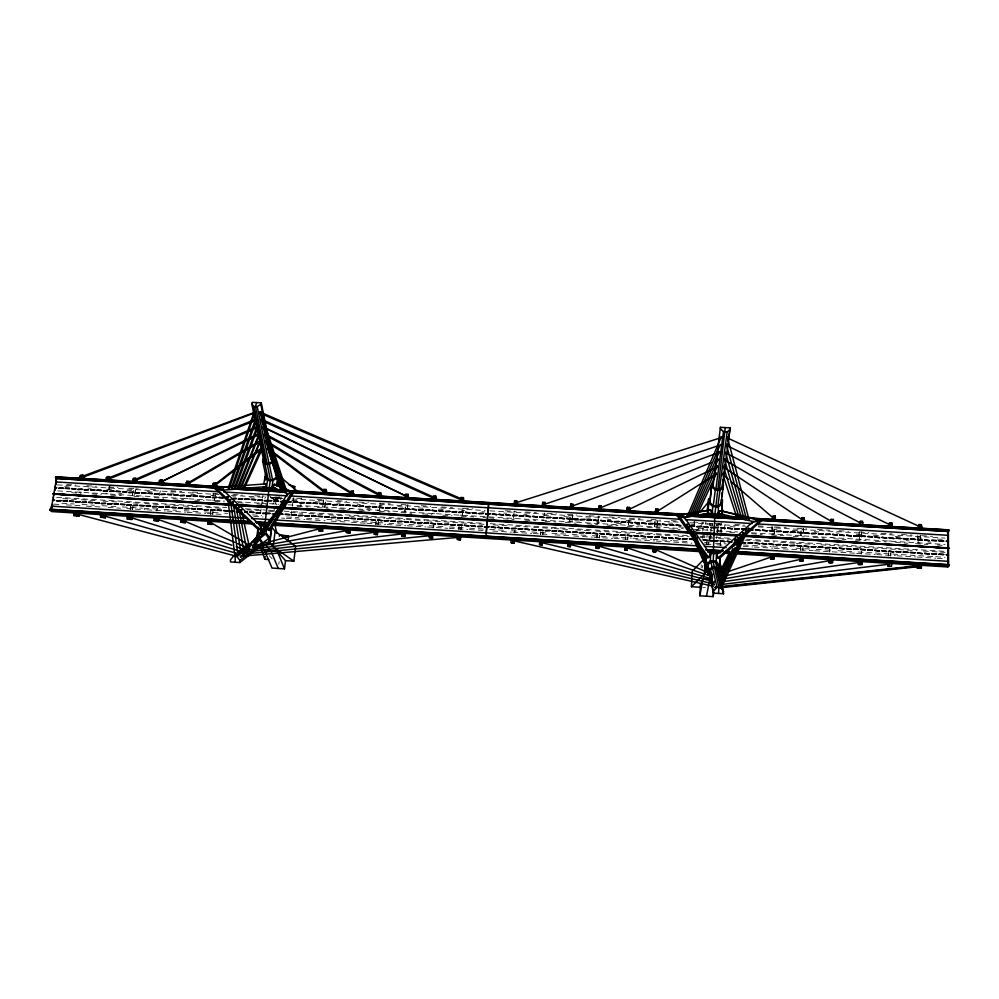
<?xml version="1.0" encoding="UTF-8"?>
<svg xmlns="http://www.w3.org/2000/svg" width="999" height="999" viewBox="0 0 999 999"><rect width="100%" height="100%" fill="white"/><g stroke="black" fill="none" stroke-linecap="round" stroke-linejoin="round"><path stroke-width="0.75" stroke-dasharray="5 3.75" d="M920.529 535.464L920.516 542.882L918.156 542.732L918.168 535.314M771.952 529.57L771.965 526.685M771.927 533.916L774.25 534.053L774.275 526.823M888.561 555.831L888.586 552.847M890.846 555.981L890.871 552.996M274.25 511.313L274.275 509.215M861.762 531.943L861.662 539.323L859.315 539.185L859.415 531.805M829.782 552.235L829.844 549.263L829.595 552.272M802.909 550.586L802.984 547.614L802.734 550.624M803.446 528.459L803.271 535.801L800.948 535.664L800.898 528.409M800.574 550.437L800.649 547.477L800.399 550.474M800.948 535.664L801.123 528.321M772.065 529.507L772.152 526.585M774.25 534.053L774.462 526.723M718.768 526.448L719.03 523.876M720.529 545.541L720.891 536.713M721.078 532.317L721.315 526.473M724.662 529.42L724.849 524.887M703.483 544.08L708.728 544.405L712.112 524.475M701.136 567.532L701.261 564.722M702.422 538.449L702.547 535.664L711.7 536.213M702.747 531.131L703.084 523.576M706.705 544.692L707.092 535.876M708.728 544.405L709.09 536.063M694.33 524.575L694.467 521.553M654.707 526.835L655.057 519.68L654.707 526.835L656.992 526.972L657.379 519.717M656.992 526.972L657.33 519.817M888.311 555.869L888.461 552.872M890.596 556.006L890.746 553.009M861.238 554.208L861.388 551.211M628.533 525.262L628.945 518.119L628.533 525.262L626.261 525.124M625.386 539.697L625.561 536.775L625.386 539.747M627.672 539.835L627.847 536.913L627.659 539.885M596.99 537.999L597.177 535.064L596.977 537.949M599.263 538.136L599.437 535.202L599.238 538.086M514.897 530.032L514.71 532.954L514.847 530.007M540.784 531.618L540.596 534.54L540.759 531.593M542.969 531.743L542.782 534.677L542.932 531.718M598.101 520.516L598.389 516.183M433.279 527.959L433.479 525.049M458.878 529.532L459.078 526.623L458.741 529.47M461.101 529.67L461.301 526.76M598.214 519.143L597.914 523.414L600.187 523.551M375.936 524.438L376.136 521.553M378.134 524.575L378.334 521.678M572.502 514.747L571.94 521.84L569.692 521.703L570.192 514.497M571.94 521.84L572.452 514.635M706.917 537.649L707.067 535.489M544.355 512.949L544.143 515.834L544.443 513.061M210.702 514.31L210.926 511.451M212.849 514.435L213.074 511.575M569.692 521.703L570.254 514.61M130.557 509.39L130.782 506.555M132.68 509.527L132.917 506.68M513.786 515.447L514.135 511.138M460.964 529.607L461.238 526.723M460.064 515.097L462.287 515.234L462.937 508.079M433.116 527.909L433.391 525.024M513.986 514.085L513.548 518.319L515.796 518.456M407.704 504.77L406.968 511.888L404.77 511.763L405.494 504.645M377.922 524.525L378.234 521.653M377.272 510.102L379.47 510.227L380.232 503.134M375.724 524.388L376.036 521.515M325.487 502.759L324.775 506.93L322.602 506.805L323.439 499.725M324.775 506.93L325.624 499.862M462.287 515.234L463.124 508.191M300.562 506.818L301.648 498.051M291.109 516.096L291.783 510.714M292.332 506.318L292.882 501.948M293.057 500.487L293.431 497.564M278.771 564.348L279.121 561.613M277.547 499.95L277.747 498.439M280.744 499.75L281.119 496.828M275.075 502.01L275.662 497.39M260.489 513.561L261.089 508.916M261.701 504.295L262.312 499.687M262.512 498.151L262.912 495.079M407.367 509.09L407.954 504.895M210.352 514.235L210.752 511.413M212.937 495.941L213.324 493.144M212.5 514.373L212.899 511.55M212.337 500.149L214.485 500.274L215.472 493.269M404.77 511.763L405.756 504.757M271.016 497.052L271.441 498.101L269.468 495.579M379.47 510.227L380.519 503.246M156.768 510.951L157.205 508.141M130.132 509.328L130.569 506.518M136.301 487.862L134.453 495.454L132.33 495.317L133.429 488.361M132.268 509.453L132.705 506.643M134.453 495.454L135.552 488.486M108.654 489.685L109.103 486.9M322.602 506.805L323.788 499.862M716.445 538.686L717.319 534.09M717.607 532.567L718.181 529.507M213.224 496.028L213.811 493.269M214.485 500.274L215.946 493.406M705.581 523.076L705.394 524.113L706.068 521.678M160.327 490.846L158.903 496.928L161.026 497.052M132.33 495.317L134.178 487.737M109.128 489.31L109.89 486.288M702.122 567.981L702.909 565.384M716.583 532.067L719.218 523.251M696.902 530.207L698.888 527.934M699.887 526.798L702.871 523.389M276.711 498.176L278.858 497.065M716.545 525.711L718.83 524.637M66.683 484.515L76.011 485.064M86.901 485.726L96.229 486.276M108.666 487.025L117.994 487.587M128.871 488.236L138.199 488.786M150.637 489.535L158.416 489.997M170.854 490.746L181.731 491.396M192.62 492.045L200.387 492.519M212.824 493.256L217.495 493.531M233.042 494.468L242.37 495.029M254.807 495.766L264.136 496.328M275.025 496.978L282.817 497.452M296.828 498.289L304.608 498.751M317.058 499.5L326.398 500.049M337.3 500.711L346.641 501.261M359.103 502.01L368.444 502.572M379.333 503.221L390.234 503.871M401.136 504.532L408.916 504.994M421.366 505.744L430.719 506.293M441.608 506.955L452.51 507.604M463.411 508.254L472.752 508.816M505.369 510.764L516.221 511.413M525.524 511.975L536.376 512.624M547.227 513.274L556.53 513.823M567.382 514.473L576.685 515.034M589.085 515.771L599.937 516.433M609.24 516.982L620.092 517.632M629.395 518.194L640.247 518.843M651.098 519.492L660.401 520.042M671.253 520.691L677.447 521.066M692.956 521.99L703.808 522.639M714.66 523.289L722.439 523.763M734.889 524.5L744.23 525.062M758.241 525.899L766.021 526.373M775.361 526.923L786.25 527.584M797.152 528.234L806.493 528.796M817.382 529.445L829.844 530.182M839.172 530.744L848.513 531.306M859.415 531.955L868.755 532.517M881.205 533.266L892.095 533.916M901.435 534.477L912.337 535.127M921.677 535.689L932.567 536.338M271.403 497.402L278.309 497.814M709.502 523.638L713.024 523.851A32.08 2.085 -86.6 0 0 712.05 526.036M57.293 484.902L218.993 494.592M231.431 495.342L265.634 497.39M270.292 497.677L282.754 498.414M292.095 498.976L485.139 510.539M489.81 510.826L678.933 522.152M689.785 522.802L713.049 524.2M716.146 524.388L745.729 526.161M758.179 526.91L944.967 538.099M64.735 486.7L69.406 486.988M88.074 488.111L91.184 488.286M106.731 489.223L111.401 489.51M126.96 490.434L131.618 490.721M147.178 491.658L153.396 492.02M170.504 493.056L173.614 493.244M190.722 494.268L195.392 494.542M210.951 495.479L215.609 495.754M232.717 496.79L235.839 496.978M249.837 497.814L257.605 498.276M273.164 499.213L277.847 499.5M291.858 500.337L298.089 500.711M315.222 501.735L319.892 502.022M337.025 503.046L340.147 503.234M357.28 504.258L360.389 504.445M379.083 505.569L382.192 505.756M397.777 506.693L402.447 506.968M418.019 507.904L424.25 508.279M438.274 509.128L444.505 509.502M461.638 510.526L464.747 510.714M481.88 511.738L485.002 511.925M503.621 513.049L506.718 513.236M523.788 514.26L526.885 514.435M543.943 515.459L548.601 515.746M564.11 516.67L568.756 516.958M585.826 517.981L590.471 518.256M607.542 519.28L610.639 519.468M626.148 520.404L632.355 520.766M646.316 521.603L652.509 521.977M668.019 522.914L672.677 523.189M691.283 524.313L694.392 524.5M709.902 525.424L712.999 525.611M730.132 526.635L736.35 527.01M772.177 529.158L776.847 529.445M792.419 530.382L798.651 530.756M814.222 531.68L818.893 531.967M836.026 532.991L839.135 533.179M856.268 534.203L860.938 534.49M873.401 535.239L881.18 535.701M895.191 536.55L901.423 536.925M916.995 537.849L923.226 538.224M937.249 539.073L943.468 539.448M118.756 493.231L121.866 493.419M367.157 508.204L370.254 508.391M574.737 520.704L579.395 520.991M596.465 522.015L599.562 522.202M616.633 523.226L621.291 523.513M636.813 524.45L639.909 524.637M658.528 525.749L661.638 525.936M678.708 526.972L683.353 527.247M698.875 528.184L703.533 528.459M906.031 540.659L909.14 540.846M927.834 541.982L930.956 542.17M79.495 492.132L81.606 492.257M105.931 493.731L107.979 493.856M185.564 498.526L187.712 498.663M349.887 508.441L352.073 508.578M432.367 513.424L434.515 513.548M541.633 520.017L543.818 520.142M830.069 537.425L832.404 537.562M888.673 540.958L890.958 541.096M57.73 490.909L224.3 500.961M236.751 501.71L266.333 503.496M269.443 503.683L278.721 504.245M288.012 504.807L486.151 516.758M489.248 516.945L683.304 528.658M694.168 529.32L712.799 530.444M717.444 530.719L737.574 531.93M751.51 532.779L945.066 544.455M71.678 492.719L81.019 493.281M91.92 493.931L101.261 494.505M110.602 495.067L121.491 495.729M133.953 496.478L143.294 497.04M154.183 497.702L163.524 498.264M172.864 498.826L183.766 499.488M194.668 500.149L204.008 500.711M214.897 501.361L224.238 501.935M238.249 502.772L246.041 503.246M256.93 503.908L266.271 504.47M297.24 506.343L308.079 506.993M317.37 507.554L328.196 508.216M339.036 508.866L349.875 509.515M359.165 510.077L369.992 510.739M379.283 511.301L390.122 511.95M400.949 512.612L411.788 513.261M422.627 513.911L431.918 514.473M442.744 515.134L452.035 515.696M461.326 516.258L473.713 516.995M482.992 517.557L486.088 517.744M489.198 517.932L493.856 518.219M503.159 518.781L514.035 519.443M524.9 520.092L535.764 520.754M545.079 521.316L555.943 521.965M565.259 522.527L576.123 523.189M586.987 523.838L597.864 524.5M607.18 525.062L618.044 525.724M627.36 526.286L638.224 526.935M647.539 527.497L659.952 528.246M669.268 528.821L680.132 529.47M695.666 530.407L700.311 530.694M717.382 531.718L722.027 532.005M729.769 532.467L737.512 532.942M751.448 533.778L762.287 534.44M771.578 534.989L783.965 535.739M793.256 536.301L804.095 536.962M813.386 537.524L824.225 538.174M833.516 538.736L845.903 539.485M855.194 540.047L866.033 540.696M875.324 541.258L886.163 541.92M895.454 542.482L907.841 543.231M915.584 543.693L927.971 544.443M937.262 545.004L945.004 545.466M56.606 497.315L226.81 507.667M245.379 508.791L265.497 510.014M268.594 510.202L274.787 510.576M284.091 511.138L484.028 523.301M490.234 523.676L689.198 535.776M700.074 536.438L712.512 537.187M715.621 537.375L731.118 538.324M746.628 539.26L945.091 551.336M62.737 498.651L79.758 499.687M81.306 499.775L96.778 500.724M102.972 501.098L118.444 502.035M124.625 502.41L138.549 503.259M144.743 503.633L158.666 504.483M164.86 504.87L181.88 505.906M183.429 505.993L200.449 507.03M206.631 507.405L220.567 508.254M246.865 509.852L260.789 510.701M268.531 511.176L274.737 511.55M290.234 512.499L302.635 513.249M308.828 513.623L322.777 514.473M328.983 514.86L342.932 515.709M349.126 516.083L364.623 517.02M366.171 517.12L384.777 518.244M386.326 518.344L404.92 519.48M406.468 519.567L425.075 520.704M426.623 520.791L483.966 524.288M493.281 524.85L507.267 525.711M515.047 526.173L527.484 526.935M533.691 527.31L552.347 528.446M553.908 528.546L569.442 529.495M575.661 529.87L589.66 530.719M595.866 531.093L609.865 531.955M616.083 532.33L630.069 533.179M636.288 533.553L654.932 534.69M656.493 534.79L672.04 535.739M678.259 536.113L689.135 536.775M700.012 537.437L712.449 538.199M718.656 538.573L731.056 539.323M745.017 540.172L754.32 540.746M755.868 540.834L774.475 541.97M780.681 542.345L794.63 543.194M796.178 543.294L814.784 544.418M820.991 544.805L836.488 545.741M838.049 545.841L896.965 549.425M898.513 549.525L917.119 550.649M923.326 551.036L938.823 551.972M940.371 552.072L945.029 552.347M859.19 548.076L861.538 548.214M61.95 503.246L74.338 504.008M82.08 504.483L94.468 505.244M102.21 505.719L116.159 506.568M122.353 506.943L142.482 508.179M144.031 508.279L157.967 509.128M164.161 509.502L176.548 510.264M184.291 510.739L198.227 511.588M204.433 511.975L218.369 512.824M224.563 513.199L227.66 513.386M252.435 514.91L261.726 515.472M286.538 516.995L298.951 517.757M306.705 518.231L319.118 518.993M326.873 519.468L382.717 522.877M388.923 523.264L402.884 524.113M409.091 524.487L423.052 525.349M429.258 525.724L443.219 526.585M449.425 526.96L463.386 527.822M469.592 528.196L485.102 529.145M489.76 529.433L503.771 530.282M511.55 530.769L525.549 531.618M531.768 532.005L545.779 532.854M551.997 533.241L565.996 534.09M572.227 534.477L586.226 535.339M592.444 535.714L606.455 536.575M612.674 536.95L631.343 538.099M632.904 538.186L651.573 539.335M653.121 539.423L671.79 540.571M673.351 540.671L687.349 541.52M704.47 542.569L709.128 542.857M715.346 543.231L726.211 543.906M743.293 544.942L751.048 545.417M752.597 545.516L771.228 546.653M772.776 546.753L789.847 547.789M796.053 548.176L810.027 549.025M816.233 549.413L831.742 550.362M837.961 550.736L851.922 551.598M858.129 551.972L873.65 552.922M875.199 553.021L934.177 556.63M935.726 556.718L945.042 557.292M53.871 504.12L60.065 504.495M66.271 504.882L80.207 505.731M86.401 506.118L100.35 506.968M108.092 507.442L120.492 508.204M126.686 508.578L145.28 509.727M146.828 509.815L165.422 510.951M166.97 511.051L185.564 512.187M187.113 512.287L205.707 513.424M207.255 513.523L222.752 514.473M253.734 516.371L263.024 516.945M281.643 518.081L284.752 518.269M286.301 518.369L304.932 519.505M306.481 519.605L325.1 520.741M331.306 521.128L345.279 521.977M351.486 522.365L365.459 523.214M367.008 523.314L385.626 524.45M387.175 524.55L405.806 525.686M407.355 525.786L425.974 526.923M427.535 527.022L447.702 528.259M449.263 528.359L467.882 529.495M469.43 529.595L484.952 530.544M492.732 531.018L511.413 532.167M512.962 532.255L531.643 533.404M533.204 533.503L548.763 534.453M554.994 534.84L572.115 535.889M573.676 535.976L592.345 537.125M593.906 537.225L612.587 538.361M614.135 538.461L629.707 539.41M635.926 539.797L654.607 540.946M656.168 541.033L691.97 543.231M705.981 544.093L712.2 544.467M716.857 544.755L723.076 545.142M743.256 546.378L752.572 546.94M754.133 547.04L772.764 548.176M774.312 548.276L813.136 550.661M814.684 550.749L855.057 553.221M856.605 553.321L875.236 554.457M876.785 554.557L895.429 555.706M896.977 555.794L915.608 556.942M917.157 557.03L935.788 558.179M937.349 558.266L945.104 558.741M702.896 587.449L705.531 587.624M271.491 497.827L274.388 499.762A31.119 7.742 -86.3 0 0 270.854 497.514M269.305 555.756L272.128 558.816M275.087 502.722L276.898 505.032M721.191 522.527L721.902 525.399M920.141 535.551L920.516 542.882M917.794 535.414L918.156 542.732M861.45 532.03L861.662 539.323M859.115 531.893L859.315 539.185M803.221 528.546L803.246 532.904M716.807 525.012A32.08 2.173 -86.6 0 1 716.92 525.636M717.232 529.57A32.08 2.173 -86.6 0 1 717.307 532.355M720.366 523.326A34.028 2.385 -86.6 0 1 720.691 525.774M720.891 529.557A34.028 2.385 -86.6 0 1 720.928 531.106M709.04 524.512A32.068 2.01 -86.6 0 1 710.177 525.998M710.364 529.158A32.068 2.01 -86.6 0 1 710.401 530.481M710.426 535.189A31.906 1.998 -86.5 0 1 710.102 539.56M706.842 523.164A34.003 2.048 -86.6 0 1 706.992 524.95M707.142 528.733A34.003 2.048 -86.6 0 1 707.155 530.269M720.341 543.031A33.854 2.36 -86.5 0 1 720.142 545.217M706.555 542.195A33.829 2.035 -86.5 0 1 706.368 544.38M275.062 499.862A31.131 7.605 -86.3 0 1 280.269 499.388M272.952 504.083A31.131 7.605 -86.3 0 1 273.464 502.822M272.952 498.401A31.131 7.68 -86.3 0 1 277.098 499.2M275.462 504.22A33.029 7.992 -86.3 0 1 275.986 502.759M277.647 499.188A33.029 7.992 -86.3 0 1 279.358 496.94M262.512 503.434A32.992 8.292 -86.3 0 1 263.049 501.973M264.76 498.414A32.992 8.292 -86.3 0 1 265.946 496.765"/><path stroke-width="1.5" d="M596.503 544.667L596.366 548.289L598.626 548.426L598.776 544.243L598.776 545.379M709.827 502.397L711.837 484.19L709.827 502.397L713.236 505.756L717.856 506.031L721.266 503.059L723.401 484.852L722.764 489.285M712.986 486.563L720.441 427.322L730.132 427.847L722.265 487.1L719.392 489.56L715.858 489.36L712.986 486.563L712.986 485.077M688.086 515.959C686.987 513.498 688.548 516.958 687.1 515.621M721.266 503.059L721.253 499.637L722.402 499.712L721.765 515.521L708.004 514.71L708.691 498.913L709.839 498.976M235.165 562.237L235.202 556.455L251.261 544.168M429.645 535.589L429.907 536.263L429.72 535.327M433.216 497.852L433.379 497.202M801.847 519.73C802.909 519.492 801.61 519.58 801.847 519.43L723.688 467.257L738.885 516.645M890.209 524.45L889.759 525.249L889.684 524.562M239.847 562.537L239.86 560.451L236.988 556.568L233.416 556.343L230.494 559.84L230.482 561.925L239.847 562.537L261.813 545.204L261.838 543.231L259.128 539.56L256.668 541.446M890.072 566.508L887.786 566.371L888.498 563.299L889.347 562.175L889.222 566.183L891.558 566.333L891.72 562.325M601.023 510.539L601.273 505.769L599.013 505.644L598.763 509.777L598.913 507.617M601.148 509.303L601.273 505.769M889.61 564.722L889.622 563.598M51.711 507.042L51.923 506.331L52.073 506.943M262.899 546.366L262.937 542.919L259.678 538.486L265.547 533.99L268.756 538.349L268.719 542.844L262.899 546.366L258.753 546.103M263.361 532.754L263.361 533.853L265.547 533.99M271.129 528.146L269.805 542.907L285.527 560.639L293.843 561.176L295.679 546.278L275.125 531.243L273.152 546.678L293.843 561.176M658.041 509.128L657.879 512.662L658.041 509.128L655.769 508.991L655.506 513.149L655.769 508.991M720.541 444.368L720.816 445.404M539.897 541.171L539.947 544.792L542.132 544.917L542.032 540.734L541.858 541.87L514.035 540.147L513.773 538.985L513.511 542.882L511.251 542.744L511.513 538.848L511.788 540.009M653.621 548.201L653.471 551.573L655.769 551.71L655.794 550.549L655.569 551.96L653.284 551.823L653.533 547.39M513.511 542.882L513.773 538.985M514.685 500.649L514.485 504.77L514.685 500.649L516.92 500.786L516.845 505.531M723.825 460.039L724.312 459.29M919.604 566.396L919.13 565.534L919.043 566.595L722.539 587.574M183.329 520.766L183.366 520.217M723.326 553.084L771.24 556.043L771.79 554.92L771.94 556.106L800.386 557.854L801.023 556.73L800.836 560.714L803.184 560.851L803.046 557.43M657.916 511.451L657.991 510.352M830.194 560.576L724.4 578.821M129.445 517.245L129.458 516.708M542.007 544.068L542.07 540.734L541.77 544.642L539.547 544.505L539.797 540.596L539.984 541.745M513.686 540.784L513.174 541.383L513.436 540.322L513.598 541.483L513.686 540.784L713.274 586.276M542.445 505.806L542.757 502.31L544.967 502.447L545.079 505.981M542.532 506.443L542.757 502.31M541.77 544.642L541.858 541.87M544.967 502.447L544.692 505.944M433.753 497.24L433.366 498.189L261.176 420.342L261.613 419.38L433.329 497.027M773.85 555.631L773.925 559.04L771.59 558.891L771.79 554.92M919.167 526.448L919.155 525.786L919.567 526.81M719.567 558.354L718.119 557.904L716.795 554.532L753.109 521.565L761.887 520.267L719.392 558.503L717.919 558.079L716.645 556.193M346.641 530.457L346.491 531.156L346.653 530.194M601.186 507.105L601.036 509.29M568.069 546.528L570.329 546.678L570.217 545.254L570.079 546.391L567.807 546.253L568.056 542.345L568.156 543.493M570.791 503.971L570.566 508.104L570.791 503.971L573.051 504.108L573.064 507.642M240.459 556.043L240.659 556.73M570.079 546.391L570.329 542.482L570.417 543.631L698.726 551.56M718.318 571.203L719.48 571.266L719.667 566.858M719.779 563.923L720.079 556.58M721.765 515.521L722.402 499.712M719.48 571.266L720.217 557.479M722.464 584.065L722.652 579.445M722.776 576.361L722.901 573.276L719.667 561.738M243.556 554.52L243.431 553.546M707.717 563.498L710.376 560.651L710.676 553.371L716.47 553.733L716.171 561.013L719.854 566.271M708.179 514.085L712.374 513.711L712.674 506.568L708.678 502.609M714.884 515.122L713.311 552.459M713.573 553.558L713.186 561.95L718.968 587.499L718.518 593.443M700.399 584.203L699.874 595.791L713.111 596.653L713.286 592.395M721.952 514.91L718.119 514.048L718.418 506.905L722.427 503.409M801.011 558.728L800.923 558.304M704.832 565.272L704.445 573.988L691.458 586.713L700.262 587.287L705.581 570.392L705.856 566.645M706.98 515.996L707.105 513.149M707.23 510.314L708.691 498.913L708.191 510.402M705.781 565.996L705.581 570.392L706.743 570.466L707.954 574.562M706.093 558.653L706.218 555.719M706.143 561.001L706.33 556.618M401.723 534.003L246.99 551.86M457.567 536.975L457.505 537.949M572.889 506.006L572.939 505.319M691.458 586.713L692.17 571.328L702.984 560.227M772.826 517.994L772.914 517.157M629.47 509.702L629.607 507.455L627.335 507.317L627.085 511.463M710.826 554.92L684.452 517.482L676.872 515.222L693.668 539.085M696.078 537.937L696.715 537.137L696.765 538.036M892.307 563.536L918.093 565.122L919.117 564.023L918.968 568.031L921.34 568.181L920.978 566.97L919.704 568.344L917.332 568.194L917.482 565.197M280.432 489.485L267.707 447.952L281.256 488.661L280.457 489.51L281.231 488.636M516.708 502.659L516.808 502.047M598.638 547.002L598.538 548.164L596.253 548.014L596.503 544.093L596.503 545.242M624.999 546.428L624.812 549.787L627.097 549.937L627.16 548.776L627.035 550.187L624.762 550.049L624.937 547.102M627.272 547.152L627.335 546.003L627.235 547.14M629.358 510.976L629.607 507.455M860.713 564.685L858.366 564.535L858.516 561.55M598.538 548.164L598.776 544.243M802.996 559.665L802.185 561.051L799.849 560.914L800.087 556.443M830.968 521.103L831.131 521.191M829.045 562.724L829.969 561.338L832.317 561.488L831.393 562.862L829.045 562.724L829.282 558.241M374.013 532.405L374.126 531.755M624.987 547.015L625.049 545.854L624.812 549.787M627.122 510.839L627.335 507.317M627.235 547.564L627.185 548.513L626.947 547.377M715.734 586.663L715.309 587.287M773.089 559.253L770.766 559.103L770.928 556.131M598.676 546.091L598.626 546.765L598.676 546.091L710.114 578.334M719.942 580.519L719.305 579.183L718.955 579.795M596.366 548.289L596.54 545.342M598.626 548.426L598.813 545.491M627.035 550.187L627.222 547.24M570.329 546.678L570.604 542.27M511.65 539.423L511.8 543.044L514.048 543.181L514.335 538.798M542.132 544.917L542.407 540.534M627.097 549.937L627.335 546.003M657.941 511.288L657.991 510.352M511.8 543.044L512 540.122M570.192 544.43L712.137 581.243M430.257 534.964L429.682 533.791L430.432 537.999L432.579 538.124L432.779 535.227M460.089 536.238L459.602 539.547L457.367 539.41L457.667 538.274L458.204 539.71L460.427 539.86L460.714 535.489M541.87 542.669L714.21 584.115M544.842 503.646L544.617 504.782L544.855 503.708M402.772 536.276L404.982 536.413L405.182 533.516M717.794 574.937L718.194 575.561M347.452 529.845L346.678 528.671L347.777 532.867L349.962 533.004L350.174 530.119M375.224 534.565L377.422 534.702L377.734 530.369M321.815 527.697L321.079 530.956L318.893 530.819L319.368 529.707L320.429 531.168L322.615 531.306L322.827 528.421M627.097 510.851L627.21 509.29L629.482 509.428M653.471 551.573L653.708 547.627L653.521 548.763M722.552 587.112L723.526 593.768L713.523 593.119L710.351 575.986M771.628 556.893L728.933 571.353M624.762 550.049L624.875 548.638M655.769 551.71L656.006 547.777L655.819 548.913M800.873 558.553L800.923 559.278L719.205 577.21L732.879 548.663M859.839 562.499L859.702 561.95M156.381 520.991L158.516 521.128L158.741 518.281M183.104 522.652L185.252 522.777L185.589 518.506M103.297 517.694L105.357 517.832L105.694 513.573M129.758 519.343L131.88 519.468L132.118 516.633M76.811 516.058L78.921 516.183L79.146 513.349M715.646 587.325L714.735 587.699M488.723 503.983L485.901 536.962M486.288 532.467L488.636 502.559M596.253 548.014L596.353 546.865M463.449 497.627L463.261 501.735L463.449 497.627L461.238 497.49L460.839 500.961M429.42 537.674L429.707 533.803L429.42 537.674L431.618 537.812L432.155 534.515M435.689 495.979L435.514 500.087L435.689 495.979L433.516 495.854L433.616 500.586M401.66 535.951L401.948 532.08L401.66 535.951L403.871 536.088L404.47 532.804M407.992 498.451L408.166 494.355L405.956 494.23L405.494 497.677L405.956 494.23M249.25 550.237L249.088 549.238M374.263 530.369L373.963 534.228L376.173 534.365L376.81 531.093M380.681 492.732L380.519 496.815L380.681 492.732L378.484 492.607L377.997 496.053M279.345 536.226L279.508 534.677L288.599 536.101L287.912 541.545M244.842 487.225L243.893 486.588L244.805 487.312L262.013 449.325M346.678 528.671L346.378 532.517L348.576 532.654L349.263 529.395M353.296 491.108L353.147 495.192L353.296 491.108L351.111 490.984L350.587 494.418L351.124 492.669M720.641 582.892L719.792 582.355M720.616 584.914L720.391 584.04L720.142 584.927M570.329 542.482L570.192 543.631L542.17 541.883M775.236 516.058L774.924 520.242L775.236 516.058L772.914 515.921L772.889 519.492L772.677 517.907L771.99 519.455M771.59 558.891L771.94 556.106M269.718 550.961L264.61 550.636L272.015 568.069L284.49 568.868L285.527 560.639M294.293 490.646L294.792 486.65L288.911 484.802M567.807 546.253L567.956 545.104M773.925 559.04L774.125 555.069L773.576 556.193M276.099 512.425L287.362 493.818L291.745 492.182L293.556 492.42L270.055 530.556L268.431 530.132L267.382 528.309M263.911 528.546L264.285 525.736L259.365 525.811M255.744 522.365L265.11 523.001L268.943 489.51M266.82 527.31L266.096 532.929L269.855 538.036M271.978 487.624L263.286 487.724L276.735 489.135L271.978 487.624L272.864 480.731L277.672 477.41M268.918 559.577L264.772 559.303L265.16 556.331M272.178 513.961L275.125 513.723M276.598 485.726L277.497 478.796M271.815 527.322L269.805 542.907L268.719 542.844M277.123 486.088L277.909 479.982M256.78 537.225L258.079 527.335M263.836 483.578L265.796 473.126M257.854 533.591L258.229 530.756M263.511 490.472L263.798 488.374M264.797 480.744L265.197 477.697M260.639 532.592L261.563 525.574M266.571 487.312L267.47 480.419L264.747 476.648M713.236 505.756L715.296 490.159L711.837 486.788M715.858 489.36L723.463 431.618L720.454 428.821L720.441 427.322M801.273 522.44L801.922 517.632L804.245 517.769L803.92 521.965L804.245 517.769M801.922 521.216L801.922 517.632M718.855 459.965L717.981 458.778M719.392 489.56L727.172 431.818L730.144 429.333M717.856 506.031L719.967 490.422L723.413 487.45M800.836 560.714L801.023 556.73M723.089 479.532L722.265 487.1M723.701 474.975L724.125 471.928M724.737 467.37L725.162 464.335M728.271 441.521L730.132 427.847M803.184 560.851L803.371 556.868L802.721 557.991M261.214 441.183L260.664 440.571L241.283 487.549L240.821 486.8L260.202 440.409M258.291 529.657L259.54 529.395L261.176 526.311L222.939 489.985L213.811 487.687L258.479 529.832L261.251 527.922M215.359 487.637L259.765 529.595M655.394 512.524L655.619 510.976M721.69 496.69L722.327 492.245M831.031 519.355L831.068 522.939L831.031 519.355L833.366 519.492L833.029 523.701L833.366 519.492M801.21 557.904L829.645 559.652L830.381 558.541L830.194 562.524L832.542 562.674L832.729 558.678M830.194 562.524L830.381 558.541M240.334 556.73L241.296 557.08M653.284 551.823L653.496 550.412M862.674 524.825L862.599 521.228L860.251 521.091L860.326 524.687L859.939 523.076L858.915 524.612M539.547 544.505L539.722 543.356M862.025 564.497L862.199 560.501L862.025 564.497L859.664 564.36L859.839 560.364L859.015 561.475L830.606 559.727M859.664 564.36L859.839 560.364M105.357 517.832L104.246 516.933L104.583 514.822L103.159 513.636L102.36 514.697L102.76 517.407L100.662 517.282L100.262 514.572L101.036 513.498M110.002 481.343L109.366 476.685L107.28 476.573L106.206 477.997L106.493 479.932M284.415 490.072L283.629 490.934L284.453 490.084L263.773 426.398L262.949 426.673L405.819 495.954L262.749 427.11M891.52 527.172L891.882 522.952L889.56 522.814L889.634 526.423M889.56 522.814L889.672 526.423L889.222 524.812L888.111 526.348M891.545 524.95L891.882 522.952M102.36 514.697L78.097 513.186L76.536 511.988L75.737 513.049L51.723 511.563L49.95 510.027L50.175 509.24L250.662 521.603M214.86 487.912L56.319 478.484L55.544 477.622L55.769 476.86L226.935 487.025M233.079 505.382L53.097 493.918L231.293 504.283M55.707 482.017L56.244 478.421L214.797 487.849M51.049 510.114L56.518 478.409M52.035 507.592L52.535 504.695M55.02 490.284L55.519 487.412M56.006 484.54L56.506 481.668M722.826 467.045L723.413 466.471M350.861 493.256L270.954 444.93M714.173 581.918L714.485 581.256L714.61 581.893M919.055 524.562L919.192 528.171L919.055 524.562L921.415 524.7L921.565 528.321M699.874 595.791L703.009 578.546L709.789 578.97L710.701 576.261M188.299 482.779L188.674 483.628L188.661 482.554L260.664 440.571M285.702 500.624C284.016 499.95 285.789 501.336 284.927 500.524M918.968 568.031L919.117 564.023M921.34 568.181L921.503 564.16M706.493 596.228L709.789 578.97M948.039 564.285L947.914 531.793L948.863 529.87L751.011 518.131M511.251 542.744L511.476 541.608M516.595 504.283L516.895 502.759L517.195 504.32M919.48 565.222L947.814 566.97L949.05 565.521L948.988 564.672L732.304 551.311M694.243 535.277L694.967 534.602L694.755 535.651M713.111 596.653L713.973 592.345M238.686 487.712L237.712 487.125L238.686 487.712L259.128 435.114M714.248 534.552L714.285 533.666M749.163 528.371C747.115 528.084 749.55 528.721 748.351 528.521M241.77 487.487L240.821 486.8M350.899 493.106L350.911 492.17L350.811 493.256M461.101 498.963L461.038 499.725M721.965 474.05L722.452 473.551M285.702 491.121L284.703 491.433L285.227 490.684M281.818 504.994L282.267 505.881M235.577 487.962L234.64 487.25L235.527 488.036L258.192 426.436L257.118 426.086L234.64 487.25M285.776 491.92L286.601 491.058L285.776 491.92L259.74 412.1L260.764 411.8L286.601 491.058M254.021 411.488L255.07 411.838L229.258 488.648L228.384 487.712L254.27 411.438M254.395 545.891L254.533 545.117L254.658 546.191M255.269 546.278L254.508 545.729M405.769 495.392L405.694 496.515M231.381 488.012C233.891 488.573 230.12 486.738 232.43 488.286L256.281 420.229M459.602 539.547L459.877 535.664L460.302 536.825L513.548 540.122M246.278 552.497L246.254 551.635M262.05 447.602L215.434 484.14L215.372 485.202L262.525 448.339M431.618 537.812L431.905 533.928L432.417 535.102L459.59 536.788M714.71 515.709L725.286 427.584M272.515 461.288L269.068 463.648L265.734 463.461L263.786 460.789L264.211 459.378M275.811 472.852L276.673 477.072L272.577 479.907L268.232 479.657L265.909 476.436L262.625 461.001L263.374 458.529M705.144 558.004L705.906 555.506M188.761 483.491L188.699 482.542M229.32 488.449L228.384 487.712M433.541 497.814L433.079 499.325L433.541 497.814L434.203 499.4M266.671 432.767L260.814 404.245L261.263 402.834L252.185 402.347L251.723 403.758L263.786 460.789M281.493 489.972L282.317 489.123L281.493 489.972L265.821 441.083M256.718 402.585L255.469 406.531L270.404 479.782L269.268 487.462L270.254 488.748M282.555 490.397L283.379 489.61L282.555 490.447L264.285 433.966M403.871 536.088L404.17 532.217L404.757 533.391L431.58 535.052M267.67 447.977L267.245 448.588M407.704 497.814L408.166 494.355M231.518 487.475L255.719 418.419M323.601 490.534L323.526 491.633L323.626 490.559L273.776 452.522M265.235 433.666L264.248 434.69M376.173 534.365L376.473 530.506L377.147 531.68L403.796 533.341M52.41 504.845L52.447 504.17M51.424 508.691L51.461 509.59M690.584 529.994L691.42 529.607L690.846 530.569M56.444 479.42L56.431 480.169M237.787 486.95L259.191 433.416L161.813 481.543L259.528 434.44M348.576 532.654L348.888 528.808L349.638 529.982L373.464 531.456M346.378 532.517L346.815 531.406M572.115 505.619L572.489 506.018M262.987 426.735L262.6 427.51M265.984 441.221L266.683 440.809M687.749 515.347L720.978 437.712L516.758 502.534M257.854 426.273L258.254 427.185M689.747 515.034L720.004 445.129L544.817 504.195M321.079 530.956L321.391 527.11L322.24 528.284L348.439 529.92M162.063 481.98L162.063 480.981M318.893 530.819L319.205 526.972L320.055 528.146M691.72 514.71L719.055 452.46L572.914 505.856M693.693 514.398L718.106 459.715L715.222 460.901M325.462 492.932L326.024 489.498L323.838 489.373L323.289 492.807L323.838 489.373M243.893 486.588L261.601 447.477L262.287 448.351M695.654 514.085L717.17 466.895M722.289 585.676L748.501 528.496M745.878 530.831L721.016 584.54L889.31 564.185M697.614 513.773L716.246 473.988L657.954 510.901M743.268 533.154L720.404 582.067L859.752 562.362M719.804 579.62L734.802 547.889M736.113 545.129L740.671 535.476M102.398 515.272L103.147 515.384L102.41 515.796M734.19 545.941L738.099 537.787M718.606 574.837L728.758 553.983M732.142 547.027L735.526 540.072M770.766 559.103L771.453 557.717M860.276 522.377L860.189 523.014M718.818 577.822L718.693 576.835M135.489 480.419L135.389 479.408L135.389 480.482L258.204 427.247M800.861 521.166L801.648 519.63M134.64 479.77L135.04 480.631M748.513 519.443C749.874 517.295 747.639 520.467 749.487 519.33M721.116 587.662L720.916 586.538L919.567 565.584M710.264 554.133L708.553 557.305L706.955 557.567L706.68 555.456M350.824 492.207L270.117 443.244M457.729 536.962L457.842 537.974M799.849 560.914L800.649 559.515M208.167 520.117L207.829 523.926L209.99 524.063L210.327 520.254L211.501 521.441L254.458 524.1M207.829 523.926L208.466 522.839L209.927 524.313L212.088 524.45L210.614 522.976M209.99 524.063L210.327 520.254M745.429 535.414L948.763 548.176L742.17 536.238M746.94 518.593C744.667 518.906 747.826 517.557 746.016 518.668M255.082 412.762L82.53 477.347L82.592 476.261L255.145 412.125M829.832 522.877L830.743 521.353M108.541 478.009L108.928 478.933L109.003 477.834L108.941 478.921L256.606 420.067M215.784 482.979L215.11 486.376L215.784 482.979L213.636 482.854L212.762 484.315L213.536 486.9M692.444 532.966L692.819 531.543M746.253 531.293L745.704 530.244L745.803 531.381M53.459 497.14L53.447 498.089M181.219 518.456L180.869 522.252L183.029 522.39L183.366 518.581L184.628 519.78L209.703 521.341M180.869 522.252L181.543 521.178M183.029 522.39L183.366 518.581M268.431 530.132L291.683 492.619L285.09 489.198M275.125 520.941L276.723 518.356M278.334 515.759L280.744 511.875M283.167 507.992L284.765 505.407M286.376 502.822L288.786 498.938M82.105 476.436L82.218 477.347L82.58 476.76M189.023 481.406L188.312 484.79L189.023 481.406L186.888 481.281L186.176 484.665M154.37 516.795L154.008 520.591L156.156 520.729L156.506 516.933L157.842 518.119L182.705 519.667M154.008 520.591L154.72 519.517M156.156 520.729L156.506 516.933M162.362 479.82L162.6 481.755L161.626 483.204L161.388 481.268L162.362 479.82L160.227 479.695L159.253 481.143L159.49 483.079M693.868 534.403L694.755 534.115M129.395 519.068L130.132 517.994L129.758 515.272L129.021 516.346L129.395 519.068L127.26 518.931L126.873 516.221L127.622 515.147M273.526 518.606L255.195 545.491L319.043 528.896M275.262 516.046L277.884 512.212M127.26 518.931L127.997 517.857M135.802 478.259L136.051 480.182L135.04 481.63L134.778 479.695L135.802 478.259L133.679 478.134L132.655 479.57L133.604 482.142M727.971 437.038L726.997 437.337M258.753 538.798L252.497 547.589L346.528 530.594M261.438 535.027L279.295 509.915M102.76 517.407L103.534 516.346L103.159 513.636L104.246 516.933M100.662 517.282L101.436 516.208M108.604 480.057L109.64 478.621L108.579 480.057L108.292 478.121L109.366 476.685M252.497 545.991L259.777 536.088M261.601 533.616L270.704 521.241M272.527 518.756L280.719 507.617M858.366 564.535L859.39 563.161M74.413 511.863L73.614 512.924L74.038 515.634L76.161 515.759L76.973 514.697L76.536 511.988M74.038 515.634L74.85 514.56M247.914 550.636L249.762 548.189M254.395 542.057L274.75 515.109M279.383 508.978L281.231 506.53M280.095 486.426L274.35 484.403L272.452 487.012L274.95 487.524M245.117 552.834L251.686 544.318M253.559 541.883L255.432 539.46M257.317 537.025L283.591 502.984M888.473 565.546L889.385 562.187L889.222 566.183M259.128 433.529L259.29 434.353M82.967 475.137L83.267 477.06L82.143 478.484L81.856 476.56L82.967 475.137L80.869 475.012L79.745 476.436L80.045 478.359M688.586 527.11L689.56 526.997L689.135 527.959M285.027 500.649L241.321 556.256L457.505 537.462M726.822 444.105L725.886 444.368M701.635 550.174L707.08 557.742L708.691 557.504L710.114 555.781M759.24 521.316L761.887 520.267L721.34 510.864L719.867 510.676L717.757 513.224L753.571 521.64M215.459 485.214L215.484 484.128M251.885 542.22L258.791 535.514M917.432 528.084L918.693 526.56M183.204 521.028L183.017 519.88L182.892 520.929M700.574 511.463L707.542 503.196M744.592 518.556L743.518 518.793M276.049 484.627L274.425 484.44L272.128 486.863L287.362 493.818M719.804 582.729L719.767 581.643M708.029 564.847L710.851 561.8L715.521 562.1L718.668 566.583L719.979 571.765L716.783 567.207L715.521 562.1M917.332 568.194L918.605 566.833M948.376 535.327L758.403 523.976M710.127 568.955L712.05 566.908L716.783 567.207M709.352 571.478L712.537 568.069L716.133 568.294L718.781 572.077L721.802 584.103M713.673 590.983L717.057 587.375L720.878 587.624L723.688 591.62M711.763 575.012L712.699 574.113M261.114 441.421L188.411 483.641M947.751 548.988L948.763 547.952L745.304 535.551M948.476 561.338L735.489 548.251M286.825 491.758L286.251 491.845M82.642 476.286L82.63 477.285M717.919 558.079L760.114 520.479L719.867 510.676M55.395 487.087L55.457 486.163M232.505 501.535C235.314 501.923 231.206 503.196 233.391 501.998M240.26 551.935L241.258 551.935M687.462 524.787L686.862 524.213M76.174 514.26L76.199 513.274M261.139 419.056L284.703 491.433L285.527 490.609L270.254 443.656M720.841 587.462L721.74 588.099M239.86 560.451L261.838 543.231M262.937 542.919L268.756 538.349M721.59 436.963L721.765 437.949M236.988 556.568L246.828 549.013M233.416 556.343L254.508 540.284M246.878 552.847L246.353 552.11M262.625 461.001L264.972 464.21L269.355 464.473L272.477 462.337M724.949 459.203L724 459.478M251.723 403.758L253.734 406.431L257.205 406.618L260.814 404.245M726.835 438.274L727.235 437.275M739.672 517.432L738.736 517.644M237.362 487.999L238.424 488.374L237.662 488.012M516.358 502.135L516.283 502.797M724.787 452.959L725.349 452.06M919.08 565.446L919.043 566.595M723.963 466.383L722.914 466.683M629.495 509.215L714.385 468.231M626.885 548.414L627.222 547.814L712.537 576.785L694.692 535.152M740.471 534.902C741.146 537.862 740.097 533.279 741.533 534.865M691.882 515.721L690.921 515.372M240.422 487.799L241.246 488.012M229.171 488.548L228.259 488.449M692.794 533.141L693.131 532.03M135.389 479.408L257.779 426.298M76.099 513.286L75.924 514.31M241.271 551.073L240.921 551.985M601.148 507.529L710.888 462.662M109.003 477.834L256.219 419.093L256.293 419.942M759.228 521.765L761.862 520.729L753.096 522.027M720.853 585.913L720.716 585.164M737.287 516.883L736.238 517.22L737.012 516.958M287.3 494.255L291.683 492.619L293.494 492.869L291.209 495.054L293.556 492.42L285.477 488.823M717.881 575.137L718.706 575.686M721.99 473.863L723.039 473.526M261.713 418.906L267.869 436.326M689.11 527.584L689.41 526.86L688.91 527.971M741.807 517.981L741.545 518.206M284.216 491.396L242.32 488.723M741.533 518.044L742.12 517.944M683.741 517.332L708.928 513.261M684.452 517.482L712.624 512.924L710.739 510.139L709.14 510.139L676.872 515.222M710.739 510.139L678.696 515.184L690.446 532.055M249.762 549.712L372.577 532.517M263.474 487.025L266.358 486.65L265.509 483.916L264.298 483.928M721.64 587.062L726.273 586.575M729.357 586.238L919.043 566.021M244.181 554.045L429.57 535.739M227.597 497.315L227.797 496.553L227.023 497.015M221.566 490.247L266.358 486.65M213.811 487.687L265.759 483.891L264.51 483.916M249.188 545.392L249.051 545.953M213.749 488.124L222.877 490.422M676.847 515.671L684.427 517.932M709.003 510.164L710.576 510.164L712.025 513.024M717.707 466.146L717.906 467.02M735.676 538.961L736.45 539.41M723.463 431.618L727.172 431.818M715.296 490.159L719.967 490.422M267.47 480.419L272.864 480.731M712.674 506.568L718.418 506.905M291.72 486.463L294.792 486.65M712.374 513.711L718.119 514.048M79.745 476.436L81.856 476.56M106.206 477.997L108.292 478.121M132.655 479.57L134.778 479.695M159.253 481.143L161.388 481.268M185.951 482.717L188.099 482.854M212.762 484.315L214.91 484.44M323.164 490.846L325.349 490.984M350.487 492.47L352.684 492.594M377.922 494.093L380.119 494.218M405.444 495.716L407.654 495.854M433.054 497.352L435.227 497.49M460.826 499.001L463.049 499.138M514.385 502.172L516.62 502.31M542.507 503.833L544.717 503.971M570.604 505.506L572.852 505.631M598.876 507.18L601.136 507.317M627.247 508.853L629.52 508.991M655.744 510.551L658.016 510.676M773.126 517.494L775.449 517.632M802.185 519.218L804.507 519.355M831.355 520.941L833.69 521.091M860.639 522.677L862.986 522.814M890.009 524.425L892.332 524.562M919.555 526.173L921.927 526.311M245.604 488.124L279.845 490.159M287.637 490.621L684.14 514.16M699.662 515.084L738.536 517.395M55.657 477.01L223.739 486.988M242.407 488.086L281.243 490.397M287.437 490.759L684.14 514.31M696.565 515.059L738.398 517.532M752.334 518.369L948.913 530.032M55.544 477.622L223.651 487.612M290.447 491.583L684.115 514.972M696.528 515.709L738.373 518.194M755.406 519.205L948.925 530.706M55.594 477.897L223.676 487.887M237.675 488.723L284.278 491.496M290.472 491.858L679.432 514.972M693.406 515.809L742.994 518.756M755.369 519.492L948.863 530.993M235.002 489.048L286.326 492.095M292.557 492.47L679.332 515.472M688.636 516.021L746.103 519.443L687.062 515.996M760.114 520.279L948.413 531.468L760.089 520.342M233.504 489.023L286.376 492.17M292.595 492.532L679.32 515.534M55.632 481.943L219.018 491.77M223.626 491.983L287.475 495.854M290.547 495.979L680.694 519.28M685.339 519.617L752.197 523.551M54.745 487.637L56.843 487.762L54.67 488.036M283.291 501.373L280.344 501.61L283.241 501.785M286.925 501.598L291.271 501.86L286.875 502.01M746.216 529.208L741.595 528.933L746.191 529.632M750.087 529.445L753.159 530.057L750.074 529.87M948.401 541.371L946.028 541.221L948.401 541.795M237.487 504.657L280.869 507.292L280.844 508.191L280.856 507.23M283.978 507.48L689.497 532.03M694.155 532.305L739.223 535.039M231.656 504.445L53.134 493.706L54.595 494.842M237.45 504.87L280.844 507.504M283.953 507.692L689.485 532.242M694.08 532.442L739.21 535.264M53.097 493.918L231.231 504.707M238.973 505.182L280.819 507.717M283.928 507.904L689.472 532.467M694.143 532.754L739.21 535.476M745.416 535.851L948.763 548.176M53.621 494.093L231.593 504.87M239.335 505.332L279.583 507.779M282.692 507.967L689.397 532.604M694.055 532.892L737.524 535.526M745.279 535.988L948.426 548.301M239.273 505.756L279.533 508.204M282.63 508.391L690.933 533.141M694.043 533.329L737.512 535.963M243.219 554.57L243.868 554.944M52.585 500.149L54.683 500.274L52.51 500.549M239.548 511.563L236.601 511.788L240.934 512.062M244.618 511.863L247.502 512.037L244.555 512.275M278.771 513.948L283.117 514.223L278.721 514.36M693.918 539.285L689.322 538.998L693.905 539.71M741.108 542.157L745.716 542.869L741.083 542.594M948.451 554.82L946.065 554.67L948.451 555.244M246.965 518.231L51.449 506.156L50.837 509.727L55.494 510.014M251.561 518.456L270.242 519.655M274.9 519.942L696.715 545.804M704.445 546.341L726.186 547.614M255.319 521.89L267.757 522.664M273.988 523.051L698.226 549.213M705.981 549.687L723.026 550.736M50.062 509.39L250.587 521.765M256.793 522.14L267.682 522.814M273.913 523.201L698.226 549.375M705.993 549.85L723.026 550.899M726.123 551.098L729.22 551.286M732.317 551.473L949.05 564.847M61.701 510.402L71.091 511.026M78.771 511.451L88.087 512.025M94.306 512.412L105.17 513.074M109.828 513.361L119.206 513.998M126.898 514.423L136.214 514.997M142.42 515.372L151.798 516.008M159.503 516.433L168.806 517.007M175.025 517.395L184.39 518.019M190.547 518.344L201.411 519.018M207.617 519.405L216.933 519.98M224.7 520.454L232.517 520.991M241.77 521.503L249.525 521.99M274.388 523.526L282.155 524M288.386 524.388L297.752 525.024M305.482 525.437L314.81 526.011M321.041 526.398L330.369 526.972M336.588 527.36L345.954 527.996M353.696 528.409L363.024 528.995M369.243 529.37L378.609 530.007M386.351 530.432L395.679 531.006M401.898 531.393L411.226 531.967M417.445 532.342L426.81 532.979M434.553 533.404L443.881 533.978M451.66 534.465L459.453 535.002M467.207 535.414L476.535 535.988M482.754 536.376L492.082 537.012M498.264 537.337L509.103 537.999M515.297 538.386L524.6 538.961M532.342 539.435L540.097 539.972M547.839 540.397L557.13 540.971M563.324 541.346L572.627 541.982M580.369 542.395L589.66 542.969M595.854 543.356L605.144 543.993M612.899 544.405L622.19 544.979M628.383 545.367L637.687 545.941M645.416 546.478L654.72 546.99M660.913 547.427L670.217 547.939M677.946 548.476L687.25 549M693.431 549.438L698.101 549.662M710.476 550.486L718.256 550.911M741.57 552.41L750.936 552.922M758.691 553.458L768.044 553.983M774.25 554.42L783.603 554.944M791.358 555.481L799.163 555.906M806.917 556.443L816.283 556.955M822.477 557.392L831.842 557.917M839.585 558.453L848.963 558.978M855.144 559.415L864.522 559.939M872.252 560.464L880.082 560.889M887.811 561.426L897.189 561.95M904.932 562.487L912.749 562.912M920.479 563.448L929.869 563.96M936.038 564.41L945.429 564.922M49.95 510.027L250.499 522.402M256.718 522.789L267.607 523.464M273.826 523.838L698.201 550.037M707.504 550.611L721.453 551.473M726.098 551.76L729.195 551.947M732.292 552.147L949.05 565.521M50 510.289L250.524 522.677M256.743 523.064L267.62 523.726M273.851 524.113L698.176 550.312M707.479 550.886L721.428 551.748M724.525 551.947L949 565.809M104.583 514.822L129.021 516.346M155.807 518.006L131.156 516.471L129.758 515.272M259.066 524.375L265.572 524.787C264.573 524.85 263.998 521.528 265.11 523.001M272.09 525.187L318.506 528.059M318.718 528.071L320.916 528.209M373.851 531.48L376.061 531.618M707.767 552.122L720.229 552.897M860.114 561.55L888.498 563.299M889.709 563.386L892.045 563.523M710.376 560.651L716.171 561.013M282.392 535.714L288.599 536.101M265.197 544.63L270.991 551.048L277.385 551.46L284.49 568.868M720.928 436.625L721.778 437.05M721.503 510.901L720.054 510.726L718.493 513.399L721.865 514.16M692.831 515.022L693.331 515.184M243.519 487.649L244.455 488.012M718.955 451.486L719.767 451.823M719.73 451.723L719.904 452.647M76.349 513.873L234.902 555.844M270.142 530.394L268.544 529.945L267.307 526.685M102.947 515.521L237.799 553.633L230.344 499.775M279.183 509.353L279.083 510.177M129.57 517.17L239.173 550.998M259.253 433.628L258.666 433.366M716.233 473.189L716.733 473.414M156.331 518.831L231.855 545.242M236.214 546.765L242.02 548.801M697.627 514.91L696.852 514.547M716.907 474.05L716.733 473.289M717.045 465.984L717.757 466.308M249.275 549.949L249.288 550.561M183.192 520.491L234.79 542.332M237.662 543.543L246.254 547.19L238.536 507.442M461.063 498.676L260.065 412.038L259.653 413.024L461.001 499.787M655.881 549.737L707.791 572.564M274.35 484.403L279.757 486.825M695.391 514.972L694.829 514.772M729.045 438.723L919.13 526.373M267.245 506.605L267.133 507.455M889.61 524.625L726.635 445.492L746.328 518.394M860.289 522.877L725.649 452.822L743.83 517.807M268.793 435.964L378.284 493.781M268.344 436.888L378.184 494.867M249.238 545.841L249.638 544.917M234.39 488.336L235.327 488.486M831.043 521.153L724.662 460.077L741.345 517.232M689.934 515.334C689.447 514.06 690.209 515.946 689.148 515.159M210.165 522.152L247.652 544.305M726.223 444.68L725.749 445.666M283.616 503.109L283.341 502.46L284.066 502.659M745.691 530.944L745.704 530.244L746.515 530.706M50.175 509.24L51.536 510.477M274.5 454.245L323.526 491.633M76.973 514.697L78.921 516.183M298.464 492.157L281.905 478.284L283.529 480.531M130.132 517.994L131.88 519.468M83.267 477.06L85.177 478.683M728.558 479.395L722.727 474.363L736.438 516.071M730.893 481.418L772.901 517.707M110.34 479.27L111.426 480.232M156.855 519.642L158.516 521.128M136.051 480.182L137.775 481.805M183.691 521.303L185.252 522.777M162.6 481.755L164.223 483.366M189.236 483.341L190.772 484.952M266.483 552.684L260.215 545.866L264.772 559.303M215.984 484.927L217.407 486.525M271.316 526.735L276.636 533.029M321.566 529.845L322.615 531.306M698.588 543.419L708.691 557.504M349.013 531.543L349.962 533.004M327.16 493.044L326.024 489.498M353.384 493.069L354.308 494.655M376.573 533.254L377.422 534.702M380.744 494.692L381.568 496.278M404.245 534.964L404.982 536.413M408.216 496.316L408.928 497.902M687.3 524.812L714.16 585.214M689.785 528.833L697.302 545.841M698.551 548.676L700.436 552.934M701.685 555.769L712.337 579.857M431.955 536.688L432.579 538.124M691.008 530.007L706.305 564.885M707.529 567.682L709.365 571.865M710.589 574.662L712.424 578.846M694.692 536.813L712.474 577.784M696.515 537.699L705.456 558.878M706.643 561.713L708.428 565.946M709.615 568.768L711.4 573.001M270.991 551.048L278.246 568.468M435.714 497.939L436.338 499.525M458.079 536.688L457.642 535.526L457.367 539.41M459.89 538.411L460.427 539.86M463.461 499.587L463.973 501.161M262.774 426.71L283.629 490.934M265.284 433.653L274.812 463.099M276.236 467.52L282.904 488.136M269.58 449.562L281.843 487.662M278.147 512.05L278.022 512.774L277.547 511.938M485.889 536.625L486.001 538.411M727.647 438.074L748.838 518.981M721.64 586.201L723.526 593.768M716.133 568.294L720.878 587.624M721.827 506.968L722.889 511.426M723.601 514.398L724.312 517.382M710.851 561.8L712.05 566.908M712.537 568.069L717.057 587.375M513.723 541.745L514.048 543.181M241.246 509.977L248.676 543.631M709.864 576.523L713.523 593.119M253.734 406.431L265.734 463.461M253.771 409.852L255.344 417.357M260.739 442.869L261.363 445.866M264.972 464.21L268.232 479.657M269.355 464.473L272.577 479.907M257.205 406.618L269.068 463.648M261.263 402.834L267.707 434.353M514.66 502.622L514.972 504.195M832.317 561.488L832.542 562.674M235.814 504.895L243.481 549.313M75.737 513.049L76.161 515.759M233.092 502.347L240.659 551.46M542.694 504.283L542.907 505.856M227.597 497.202L234.703 554.308M186.888 481.281L187.1 483.216M570.716 505.944L570.816 507.504M948.363 531.306L948.488 565.172M948.251 531.431L948.376 565.509M461.238 497.49L461.238 499.463M947.689 531.143L947.814 566.97M705.369 553.958A33.829 2.035 -86.5 0 1 704.957 557.005M276.935 532.842A32.855 7.917 -86.6 0 1 275.187 525.636M924.624 553.359L929.37 554.083L924.624 553.359M924.637 539.935L929.37 540.659L924.637 539.935M915.084 552.784L910.339 552.484L915.084 552.784M915.121 539.36L910.389 539.085L915.121 539.36M917.482 552.922L922.227 553.646L917.482 552.922M917.507 539.51L922.239 540.222L917.507 539.51M907.954 552.347L903.221 552.06L907.954 552.347M908.004 538.936L903.283 538.648L908.004 538.936M900.823 551.91L896.091 551.623L900.823 551.91M900.898 538.511L896.178 538.224L900.898 538.511M888.973 551.186L893.705 551.91L888.973 551.186M889.085 537.799L893.793 538.511L889.085 537.799M881.867 550.749L886.588 551.473L881.867 550.749M881.992 537.375L886.7 538.086L881.992 537.375M52.897 499.887L52.91 499.762M53.684 495.292L53.684 495.292M53.996 493.481L54.008 493.356M54.783 488.898L54.783 488.898M55.969 482.03L55.969 482.03M872.389 550.174L867.669 549.887L872.389 550.174M872.539 536.8L867.831 536.525L872.539 536.8M874.762 550.324L879.482 551.036L874.762 550.324M874.912 536.95L879.607 537.662L874.912 536.95M865.296 549.737L860.589 549.45L865.296 549.737M865.459 536.376L860.763 536.101L865.459 536.376M858.203 549.313L853.508 549.025L858.203 549.313M858.391 535.951L853.695 536.101L858.391 535.951M846.428 548.588L851.123 549.313L846.428 548.588M846.64 535.252L851.323 535.963L846.64 535.252M839.36 548.164L844.043 548.876L839.36 548.164M839.597 534.827L844.267 535.539L839.597 534.827M829.932 547.577L825.236 547.727L829.932 547.577M830.194 534.253L825.511 534.403L830.194 534.253M832.292 547.727L836.987 548.451L832.292 547.727M832.554 534.403L837.224 535.114L832.554 534.403M822.876 547.152L818.181 547.302L822.876 547.152M823.151 533.841L818.481 533.978L823.151 533.841M815.833 546.728L811.138 546.865L815.833 546.728M816.121 533.416L811.45 533.566L816.121 533.416M210.002 522.152L210.002 522.152M229.807 499.787C230.906 500.187 230.519 499.013 229.807 499.787M804.12 546.003L808.778 546.728L804.12 546.003M804.445 532.704L809.09 533.416L804.445 532.704M794.729 545.429L790.059 545.579L794.729 545.429M795.079 532.142L790.421 532.292L795.079 532.142M797.09 545.579L801.747 546.291L797.09 545.579M797.439 532.292L802.085 532.991L797.439 532.292M655.856 550.137L655.918 549.188L655.856 550.024M787.712 545.004L783.041 545.154L787.712 545.004M788.086 531.73L783.416 531.88L788.086 531.73M227.06 497.202C227.972 499.063 228.471 495.342 227.06 497.202M780.706 544.58L776.036 544.73L780.706 544.58M781.093 531.306L776.435 531.456L781.093 531.306M947.989 537.774L947.989 537.774M947.976 535.327L947.989 535.189M947.976 532.867L947.976 532.867M948.014 545.142L948.026 545.017M948.001 542.682L948.001 542.682M948.001 540.234L948.001 540.234M948.026 549.562L948.026 549.562M948.026 547.614L948.026 547.614M948.051 556.967L948.051 556.967M948.051 554.495L948.051 554.495M948.039 552.022L948.051 551.898M948.088 564.398L948.088 564.398M948.076 561.913L948.076 561.913M948.063 559.44L948.063 559.44M769.043 543.868L773.688 544.58L769.043 543.868M769.455 530.606L774.088 531.318L769.455 530.606M762.05 543.444L766.683 544.155L762.05 543.444M762.487 530.182L767.107 530.894L762.487 530.182M318.931 528.896L318.931 528.896M752.722 542.869L748.064 543.019L752.722 542.869M755.057 543.019L759.69 543.731L755.057 543.019M755.506 529.77L760.127 530.469L755.506 529.77M739.26 528.796L734.627 528.933L739.26 528.796M727.172 541.308L731.78 542.02L727.172 541.308M727.697 528.096L732.292 528.796L727.697 528.096M697.19 513.361L697.989 514.248L697.19 513.361M717.881 540.746L710.102 540.696L717.881 540.746M718.431 527.534L710.664 527.497L718.431 527.534M720.217 540.884L724.824 541.595L720.217 540.884M720.754 527.684L725.349 528.384L720.754 527.684M701.435 526.523L696.827 526.66L701.435 526.523M703.184 539.847L707.767 540.559L703.184 539.847M703.758 526.66L708.341 527.36L703.758 526.66M694.53 526.098L689.922 526.248L694.53 526.098M687 538.861L682.379 539.01L687 538.861M156.156 518.768L156.156 518.768M675.486 538.161L680.057 538.861L675.486 538.161M676.136 524.999L680.694 525.699L676.136 524.999M668.581 537.737L673.139 538.449L668.581 537.737M669.243 524.587L673.801 525.274L669.243 524.587M659.365 537.175L654.757 537.325L659.365 537.175M660.052 524.025L655.469 524.175L660.052 524.025M661.675 537.312L666.233 538.024L661.675 537.312M662.362 524.163L666.92 524.862L662.362 524.163M652.472 536.75L647.864 536.9L652.472 536.75M653.184 523.613L648.588 523.763L653.184 523.613M641.008 536.051L645.554 536.763L641.008 536.051M641.758 522.927L646.291 523.626L641.758 522.927M634.14 535.639L638.686 536.338L634.14 535.639M634.889 522.514L639.422 523.214L634.889 522.514M624.962 535.077L620.379 535.227L624.962 535.077M625.749 521.965L621.178 522.115L625.749 521.965M627.272 535.214L631.805 535.914L627.272 535.214M628.046 522.102L632.567 522.802L628.046 522.102M618.106 534.652L613.523 534.802L618.106 534.652M618.905 521.553L614.335 521.703L618.905 521.553M606.705 533.966L611.226 534.665L606.705 533.966M607.529 520.866L612.037 521.565L607.529 520.866M599.862 533.541L604.383 534.24L599.862 533.541M600.699 520.454L605.207 521.153L600.699 520.454M283.928 503.196L283.404 502.422L283.928 503.196M590.734 532.991L586.163 533.129L590.734 532.991M591.595 519.917L587.037 520.067L591.595 519.917M593.019 533.129L597.539 533.828L593.019 533.129M593.881 520.054L598.389 520.741L593.881 520.054M583.903 532.567L579.333 532.717L583.903 532.567M584.79 519.505L580.232 519.655L584.79 519.505M577.072 532.155L572.514 532.305L577.072 532.155M577.984 519.093L573.426 519.243L577.984 519.093M565.734 531.468L570.229 532.155L565.734 531.468M566.67 518.419L571.153 519.105L566.67 518.419M556.655 530.906L552.097 531.056L556.655 530.906M557.604 517.869L553.071 518.019L557.604 517.869M558.928 531.043L563.424 531.743L558.928 531.043M559.877 518.006L564.36 518.693L559.877 518.006M549.85 530.494L545.304 530.644L549.85 530.494M550.824 517.457L546.291 517.607L550.824 517.457M538.561 529.807L543.031 530.494L538.561 529.807M539.547 516.783L544.018 517.47L539.547 516.783M531.78 529.395L536.251 530.082L531.78 529.395M532.792 516.383L537.25 517.07L532.792 516.383M522.727 528.833L518.206 528.983L522.727 528.833M523.763 515.834L519.243 515.984L523.763 515.834M524.999 528.971L529.47 529.67L524.999 528.971M526.036 515.971L530.494 516.658L526.036 515.971M515.971 528.421L511.438 528.571L515.971 528.421M517.02 515.434L512.499 515.584L517.02 515.434M504.72 527.734L509.178 528.434L504.72 527.734M505.794 514.76L510.239 515.447L505.794 514.76M497.977 527.322L502.422 528.021L497.977 527.322M499.063 514.348L503.508 515.034L499.063 514.348M238.012 507.417L239.073 507.317L238.012 507.417M488.986 526.785L484.478 526.923L488.986 526.785M490.109 513.811L485.614 513.961L490.109 513.811M491.233 526.91L495.679 527.609L491.233 526.91M492.345 513.948L496.778 514.635L492.345 513.948M482.28 526.373L477.772 526.51L482.28 526.373M483.416 513.411L478.921 513.561L483.416 513.411M471.091 525.686L475.512 526.373L471.091 525.686M472.252 512.737L476.66 513.424L472.252 512.737M235.289 504.87L236.363 504.782L235.289 504.87M462.112 525.137L457.617 525.287L462.112 525.137M463.299 512.2L458.816 512.35L463.299 512.2M464.373 525.274L468.793 525.973L464.373 525.274M465.546 512.337L469.967 513.024L465.546 512.337M455.407 524.725L450.911 524.875L455.407 524.725M456.605 511.8L452.122 511.95L456.605 511.8M448.701 524.325L444.218 524.463L448.701 524.325M449.925 511.401L445.442 511.538L449.925 511.401M437.562 523.638L441.97 524.325L437.562 523.638M438.811 510.726L443.206 511.413L438.811 510.726M428.633 523.101L424.15 523.239L428.633 523.101M429.895 510.189L425.424 510.339L429.895 510.189M430.869 523.239L435.277 523.926L430.869 523.239M432.13 510.327L436.526 511.013L432.13 510.327M421.953 522.689L417.482 522.839L421.953 522.689M423.239 509.79L418.768 509.94L423.239 509.79M410.851 522.015L415.234 522.702L410.851 522.015M412.162 509.128L416.533 509.802L412.162 509.128M401.96 521.466L397.49 521.615L401.96 521.466M403.284 508.591L398.838 508.741L403.284 508.591M404.195 521.603L408.579 522.29L404.195 521.603M405.519 508.728L409.89 509.403L405.519 508.728M395.304 521.066L390.846 521.203L395.304 521.066M396.653 508.191L392.195 508.341L396.653 508.191M388.648 520.654L384.19 520.804L388.648 520.654M390.022 507.792L385.577 507.942L390.022 507.792M377.61 519.98L381.968 520.666L377.61 519.98M378.996 507.13L383.354 507.804L378.996 507.13M368.743 519.443L364.298 519.592L368.743 519.443M370.167 506.605L365.721 506.743L370.167 506.605M370.966 519.58L375.337 520.267L370.966 519.58M372.377 506.73L376.773 506.993L372.377 506.73M362.125 519.043L357.679 519.18L362.125 519.043M363.549 506.206L359.116 506.356L363.549 506.206M743.343 518.019L744.255 517.37L743.343 518.019M351.111 518.369L355.507 518.631L351.111 518.369M352.572 505.544L356.955 505.806L352.572 505.544M342.295 517.832L337.862 517.969L342.295 517.832M343.768 505.007L339.348 505.157L343.768 505.007M344.505 517.969L348.901 518.231L344.505 517.969M345.979 505.144L350.362 505.407L345.979 505.144M335.689 517.42L331.268 517.569L335.689 517.42M337.187 504.62L332.767 504.77L337.187 504.62M329.096 517.02L324.675 517.17L329.096 517.02M330.607 504.22L326.198 504.37L330.607 504.22M318.144 516.358L322.515 516.62L318.144 516.358M319.68 503.558L324.038 503.821L319.68 503.558M309.353 515.821L304.945 515.971L309.353 515.821M310.914 503.034L306.506 503.184L310.914 503.034M311.563 515.959L315.934 516.221L311.563 515.959M313.112 503.171L317.47 503.434L313.112 503.171M302.784 515.422L298.376 515.559L302.784 515.422M304.358 502.647L299.962 502.797L304.358 502.647M291.87 514.747L296.228 515.022L291.87 514.747M293.469 501.985L297.814 502.247L293.469 501.985M285.314 514.348L289.673 514.622L285.314 514.348M278.209 501.073L273.813 501.223L278.209 501.073M270.03 513.424L262.675 513.386L270.03 513.424M271.678 500.674L264.348 500.649L271.678 500.674M260.539 512.837L256.156 512.986L260.539 512.837M262.213 500.112L257.829 500.262L262.213 500.112M694.118 514.747L693.318 513.923L694.118 514.747M249.688 512.175L254.021 512.437L249.688 512.175M251.386 499.463L255.707 499.712L251.386 499.463M242.707 498.938L238.336 499.088L242.707 498.938M244.88 499.063L249.201 499.325L244.88 499.063M234.478 511.251L230.107 511.401L234.478 511.251M236.214 498.551L231.843 498.701L236.214 498.551M223.664 510.589L227.984 510.851L223.664 510.589M696.078 514.435L695.292 513.611L696.078 514.435M214.997 510.064L210.627 510.202L214.997 510.064M216.771 497.377L212.425 497.527L216.771 497.377M217.17 510.189L221.478 510.452L217.17 510.189M218.943 497.502L223.252 497.764L218.943 497.502M735.064 539.785L735.851 540.584L735.064 539.785M738.398 516.845L739.36 516.271L738.398 516.845M208.516 509.665L204.146 509.815L208.516 509.665M210.302 496.99L205.956 497.14L210.302 496.99M197.74 509.003L202.035 509.265L197.74 509.003M199.55 496.341L203.846 496.603L199.55 496.341M189.098 508.479L184.74 508.628L189.098 508.479M190.934 495.829L186.601 495.979L190.934 495.829M191.271 508.616L195.567 508.878L191.271 508.616M193.107 495.954L197.39 496.216L193.107 495.954M740.871 517.42L741.832 516.845L740.871 517.42M182.642 508.091L178.284 508.229L182.642 508.091M184.49 495.442L180.157 495.591L184.49 495.442M171.903 507.43L176.186 507.692L171.903 507.43M173.789 494.792L178.059 495.054L173.789 494.792M240.734 509.915L241.783 509.89L240.734 509.915M163.299 506.905L158.953 507.055L163.299 506.905M165.197 494.28L160.864 494.43L165.197 494.28M165.459 507.042L169.743 507.305L165.459 507.042M167.357 494.405L171.628 494.667L167.357 494.405M156.855 506.518L152.522 506.655L156.855 506.518M158.779 493.893L154.445 494.043L158.779 493.893M146.154 505.856L150.424 506.118L146.154 505.856M148.102 493.244L152.36 493.506L148.102 493.244M137.587 505.332L133.254 505.482L137.587 505.332M139.548 492.732L135.227 492.882L139.548 492.732M139.735 505.469L144.006 505.731L139.735 505.469M141.696 492.869L145.954 493.119L141.696 492.869M686.875 524.825C687.374 526.648 688.236 522.964 686.875 524.825M131.169 504.945L126.848 505.094L131.169 504.945M133.154 492.345L128.834 492.495L133.154 492.345M120.517 504.295L124.763 504.557L120.517 504.295M122.515 491.708L126.761 491.97L122.515 491.708M111.963 503.771L107.655 503.921L111.963 503.771M113.986 491.196L109.69 491.346L113.986 491.196M114.111 503.908L118.369 504.158L114.111 503.908M116.134 491.321L120.367 491.583L116.134 491.321M105.582 503.384L101.274 503.533L105.582 503.384M107.617 490.809L103.322 490.959L107.617 490.809M94.955 502.734L99.188 502.997L94.955 502.734M97.015 490.172L101.249 490.434L97.015 490.172M86.438 502.222L82.143 502.36L86.438 502.222M88.524 489.672L84.241 489.822L88.524 489.672M88.586 502.347L92.82 502.609L88.586 502.347M90.659 489.797L94.88 490.047L90.659 489.797M80.082 501.823L75.787 501.973L80.082 501.823M82.168 489.285L77.885 489.435L82.168 489.285M69.493 501.186L73.714 501.436L69.493 501.186M71.616 488.648L75.824 488.898L71.616 488.648M61.014 500.661L56.718 500.811L61.014 500.661M63.149 488.136L58.879 488.286L63.149 488.136M63.137 500.799L67.358 501.048L63.137 500.799M65.272 488.274L69.48 488.523L65.272 488.274M692.145 515.072L691.358 514.235L692.145 515.072M737.637 537.462L738.398 538.311L737.637 537.462M735.963 516.246L736.925 515.721L736.026 516.133M742.819 532.829L743.656 533.603L742.881 532.717M936.513 540.646L931.767 540.359L936.513 540.646M943.655 541.083L938.898 540.796L943.655 541.083M936.525 554.083L931.767 553.796L936.525 554.083M943.68 554.52L938.923 554.233L943.68 554.52"/></g></svg>
